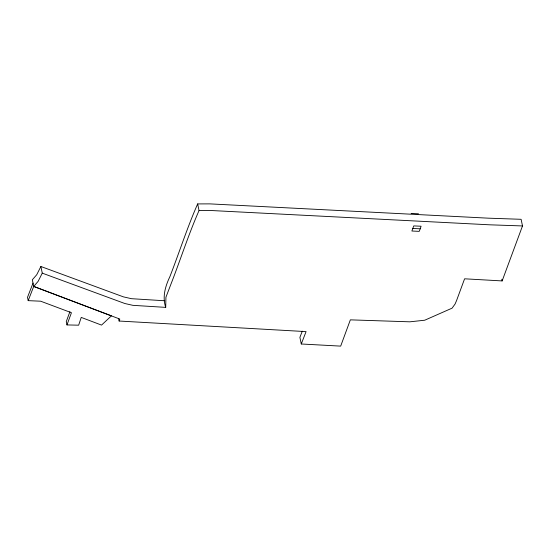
<?xml version="1.0" encoding="UTF-8"?>
<svg xmlns="http://www.w3.org/2000/svg" width="550" height="550" viewBox="0 0 550 550"><rect width="100%" height="100%" fill="white"/><g stroke="black" fill="none" stroke-linecap="round" stroke-linejoin="round"><path stroke-width="0.82" d="M164.326 300.74L131.478 298.691L123.441 296.869L40.886 266.496L42.267 273.137L124.829 303.511L132.866 305.332L165.715 307.381C162.119 296.911 165.378 286.131 169.868 276.698C179.293 252.491 187.213 227.569 197.656 203.919L209.832 203.878L488.317 218.171L521.111 219.299L522.5 225.94L502.143 280.926L464.592 278.802L456.541 300.637L455.063 304.047L452.072 308.165L424.724 320.217L409.853 321.819L350.35 319.853L340.677 346.122L301.276 343.991L299.894 337.349L302.294 331.162M165.715 307.381L165.928 297.227L171.256 283.332C180.682 259.132 188.602 234.204 199.045 210.561L197.656 203.919M301.276 343.991L306.075 331.609L119.123 321.035L119.783 319.048L33.715 286.419L32.333 279.778L36.726 274.739L40.886 266.496M420.221 228.814L421.08 226.229L413.731 225.906L411.888 231.014L419.217 231.357L420.221 228.814L412.816 228.456M69.912 311.685L66.268 321.613L66.963 324.926L78.65 325.188L81.235 317.405L101.53 325.098L111.416 315.851L33.715 286.419L28.194 300.644L40.679 301.207L71.445 312.716L66.963 324.926M33.027 283.099L27.5 297.323L28.194 300.644M42.267 273.137L38.115 281.38L33.715 286.419M199.045 210.561L211.221 210.519L489.706 224.812L522.5 225.94M411.132 213.462L418.474 213.785M501.793 279.262L502.143 280.926M118.601 318.546L119.123 321.035"/></g></svg>
